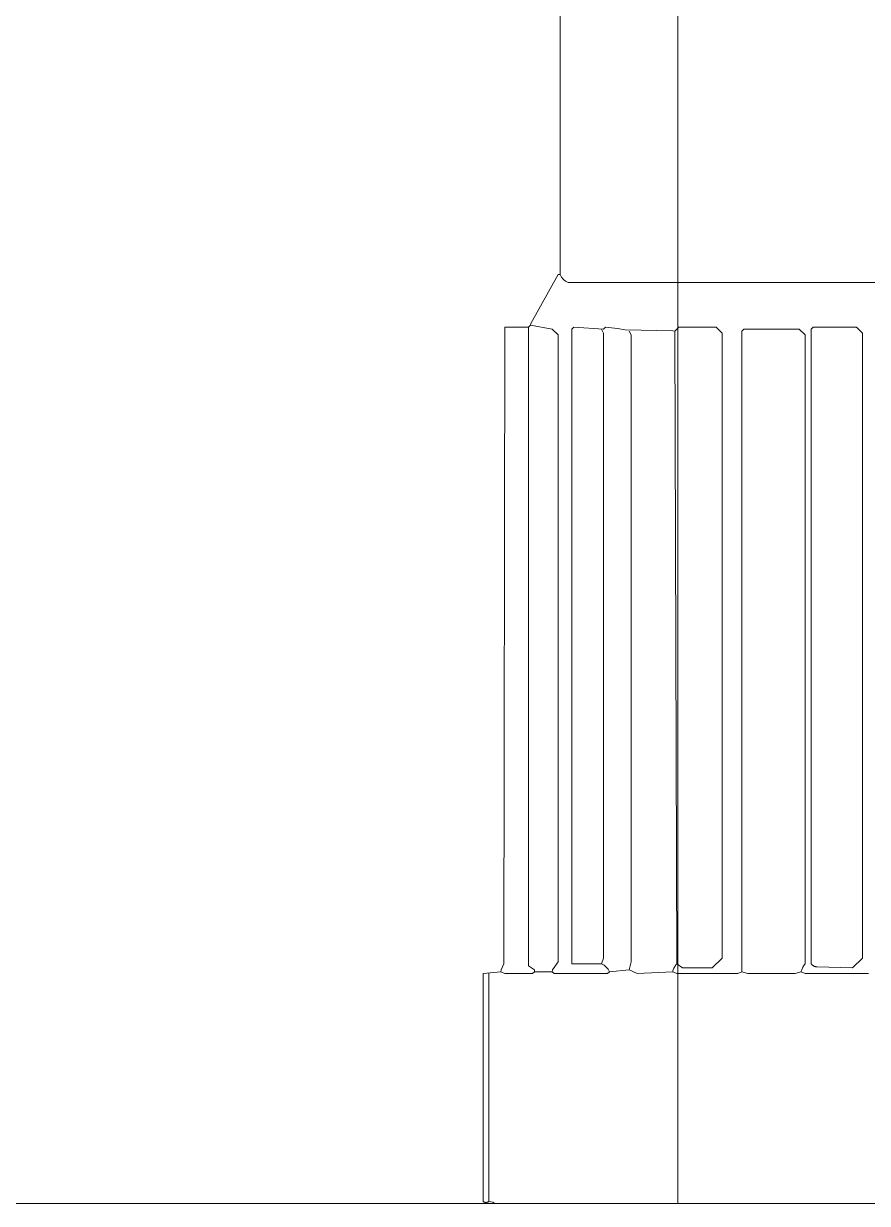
# Model space of a CAD drawing. Header units: millimetres. Extents: x 0 to 28440, y -12508 to -2066.
# Drawn here: x 16072.6 to 16116, y -11662.7 to -11602.1 of the extents above; entities that cross this region are included whole.
import ezdxf

# ---------------------------------------------------------------- set-up
doc = ezdxf.new("R2010")
doc.units = ezdxf.units.MM
doc.layers.add('DS-定制五金', color=2, linetype='Continuous', lineweight=13)
doc.layers.add('DS-定制柜体', color=4, linetype='Continuous', lineweight=13)

# ---------------------------------------------------------------- blocks, each defined once
blk = doc.blocks.new('LEGEND_d3e6bdb468ea488bd05571ffb39fac93_d3da621e1dc04da98d470efddcf8631cc067784a-c30e-48fb-b614-1e79f405a0a8')
at = {"layer": 'DS-定制五金', "color": 0, "linetype": 'Continuous', "flags": 128}
for points in [[(23.8, 114.6), (23.8, 67.6), (23.816, 67.564), (23.834, 67.53), (23.853, 67.496), (23.874, 67.464), (23.897, 67.432), (23.922, 67.402), (23.948, 67.373), (23.976, 67.346), (24.005, 67.32), (24.035, 67.295), (24.067, 67.272), (24.099, 67.251), (24.133, 67.232), (24.168, 67.214), (24.2, 67.2), (54.8, 67.2), (55.3, 67.7), (55.4, 67.7)], [(22.5, 31.8), (22.5, 31.9), (22.2, 32.1), (22.2, 64.9), (22.3, 65), (22.32, 65.09), (23.7, 67.6), (23.8, 67.6)], [(20.8, 31.8), (20.82, 31.89), (20.95, 32.2), (21, 64.9), (22.2, 64.9), (22.3, 65), (23.4, 64.8), (23.7, 64.5), (23.7, 32.3), (23.42, 31.89), (23.4, 31.8)], [(29.7, 32.2), (30, 32), (31.5, 32), (32, 32.5), (32, 64.6), (31.7, 64.9), (29.8, 64.9), (29.6, 64.7), (29.51, 64.72), (27.092, 64.762), (26.708, 64.838), (26.1, 64.9), (26, 64.8), (24.5, 64.9), (24.4, 64.8), (24.4, 32.2), (25.9, 32.2)], [(25.9, 32.2), (26, 32.5), (26, 64.6), (25.9, 64.8)], [(27.3, 64.7), (27.4, 64.5), (27.4, 32.3), (27.3, 31.9), (26.3, 31.8)], [(29.7, 32.2), (29.6, 64.7)], [(33, 31.8), (33, 64.7), (33.1, 64.8), (35.9, 64.8), (36.2, 64.5), (36.2, 32.2), (36.169, 32.162), (36.14, 32.122), (36.114, 32.08), (36.089, 32.038), (36.067, 31.994), (36.047, 31.949), (36.03, 31.903), (36.015, 31.856), (36.002, 31.808), (36, 31.8)], [(39.1, 32.5), (39.1, 64.6), (38.8, 64.9), (36.6, 64.9), (36.5, 64.8), (36.5, 32.2), (36.515, 32.183), (36.53, 32.167), (36.546, 32.152), (36.563, 32.138), (36.581, 32.125), (36.6, 32.112), (36.619, 32.101), (36.638, 32.091), (36.659, 32.081), (36.679, 32.073), (36.7, 32.066), (36.722, 32.06), (36.743, 32.055), (36.765, 32.051), (36.787, 32.048), (36.802, 32.047), (38.6, 32), (39.1, 32.5)], [(26.3, 31.8), (26.2, 31.7), (23.5, 31.7), (23.4, 31.8), (22.5, 31.8), (22.4, 31.7), (21, 31.7), (20.8, 31.8), (19.9, 31.7), (19.9, 20), (19.91, 19.992), (19.92, 19.985), (19.931, 19.979), (19.942, 19.973), (19.954, 19.968), (19.965, 19.963), (19.977, 19.959), (19.989, 19.955), (20.001, 19.952), (20.014, 19.95), (20.026, 19.949), (20.039, 19.948), (20.051, 19.947), (20.064, 19.948), (20.077, 19.949), (20.089, 19.951), (20.101, 19.953), (20.114, 19.956), (20.126, 19.96), (20.137, 19.964), (20.149, 19.969), (20.16, 19.974), (20.171, 19.98), (20.182, 19.987), (20.192, 19.994), (20.2, 20), (20.39, 19.97), (20.5, 19.9), (58.5, 19.9)], [(27.3, 31.9), (27.7, 31.7), (29.5, 31.8), (29.512, 31.848), (29.527, 31.895), (29.544, 31.941), (29.563, 31.986), (29.585, 32.03), (29.609, 32.073), (29.636, 32.115), (29.664, 32.155), (29.694, 32.193), (29.7, 32.2)], [(29.5, 31.8), (29.7, 31.7), (32.8, 31.7), (33, 31.8), (33.3, 31.7), (35.7, 31.7), (36, 31.8), (36.2, 31.7), (39.4, 31.7)]]:
    blk.add_lwpolyline(points, dxfattribs=at)
at = {"layer": 'DS-定制五金', "color": 0, "linetype": 'Continuous'}
blk.add_ellipse((25.59, 31.49), major_axis=(0, 0.775), ratio=1, start_param=5.124061, end_param=5.871514, dxfattribs=at)
blk = doc.blocks.new('LEGEND_d3e6bdb468ea488bd05571ffb39fac93_d3da621e1dc04da98d470efddcf8631c596ef60c-f036-4897-8023-5f9db755dc6a')
at = {"layer": 'DS-定制五金', "color": 0, "linetype": 'Continuous', "flags": 128}
for points in [[(23.8, 114.6), (23.8, 67.6), (23.816, 67.564), (23.834, 67.53), (23.853, 67.496), (23.874, 67.464), (23.897, 67.432), (23.922, 67.402), (23.948, 67.373), (23.976, 67.346), (24.005, 67.32), (24.035, 67.295), (24.067, 67.272), (24.099, 67.251), (24.133, 67.232), (24.168, 67.214), (24.2, 67.2), (54.8, 67.2), (55.3, 67.7), (55.4, 67.7)], [(22.5, 31.8), (22.5, 31.9), (22.2, 32.1), (22.2, 64.9), (22.3, 65), (22.32, 65.09), (23.7, 67.6), (23.8, 67.6)], [(20.8, 31.8), (20.82, 31.89), (20.95, 32.2), (21, 64.9), (22.2, 64.9), (22.3, 65), (23.4, 64.8), (23.7, 64.5), (23.7, 32.3), (23.42, 31.89), (23.4, 31.8)], [(29.7, 32.2), (30, 32), (31.5, 32), (32, 32.5), (32, 64.6), (31.7, 64.9), (29.8, 64.9), (29.6, 64.7), (29.51, 64.72), (27.092, 64.762), (26.708, 64.838), (26.1, 64.9), (26, 64.8), (24.5, 64.9), (24.4, 64.8), (24.4, 32.2), (25.9, 32.2)], [(25.9, 32.2), (26, 32.5), (26, 64.6), (25.9, 64.8)], [(27.3, 64.7), (27.4, 64.5), (27.4, 32.3), (27.3, 31.9), (26.3, 31.8)], [(29.7, 32.2), (29.6, 64.7)], [(33, 31.8), (33, 64.7), (33.1, 64.8), (35.9, 64.8), (36.2, 64.5), (36.2, 32.2), (36.169, 32.162), (36.14, 32.122), (36.114, 32.08), (36.089, 32.038), (36.067, 31.994), (36.047, 31.949), (36.03, 31.903), (36.015, 31.856), (36.002, 31.808), (36, 31.8)], [(39.1, 32.5), (39.1, 64.6), (38.8, 64.9), (36.6, 64.9), (36.5, 64.8), (36.5, 32.2), (36.515, 32.183), (36.53, 32.167), (36.546, 32.152), (36.563, 32.138), (36.581, 32.125), (36.6, 32.112), (36.619, 32.101), (36.638, 32.091), (36.659, 32.081), (36.679, 32.073), (36.7, 32.066), (36.722, 32.06), (36.743, 32.055), (36.765, 32.051), (36.787, 32.048), (36.802, 32.047), (38.6, 32), (39.1, 32.5)], [(26.3, 31.8), (26.2, 31.7), (23.5, 31.7), (23.4, 31.8), (22.5, 31.8), (22.4, 31.7), (21, 31.7), (20.8, 31.8), (19.9, 31.7), (19.9, 20), (19.91, 19.992), (19.92, 19.985), (19.931, 19.979), (19.942, 19.973), (19.954, 19.968), (19.965, 19.963), (19.977, 19.959), (19.989, 19.955), (20.001, 19.952), (20.014, 19.95), (20.026, 19.949), (20.039, 19.948), (20.051, 19.947), (20.064, 19.948), (20.077, 19.949), (20.089, 19.951), (20.101, 19.953), (20.114, 19.956), (20.126, 19.96), (20.137, 19.964), (20.149, 19.969), (20.16, 19.974), (20.171, 19.98), (20.182, 19.987), (20.192, 19.994), (20.2, 20), (20.39, 19.97), (20.5, 19.9), (58.5, 19.9)], [(27.3, 31.9), (27.7, 31.7), (29.5, 31.8), (29.512, 31.848), (29.527, 31.895), (29.544, 31.941), (29.563, 31.986), (29.585, 32.03), (29.609, 32.073), (29.636, 32.115), (29.664, 32.155), (29.694, 32.193), (29.7, 32.2)], [(29.5, 31.8), (29.7, 31.7), (32.8, 31.7), (33, 31.8), (33.3, 31.7), (35.7, 31.7), (36, 31.8), (36.2, 31.7), (39.4, 31.7)]]:
    blk.add_lwpolyline(points, dxfattribs=at)
at = {"layer": 'DS-定制五金', "color": 0, "linetype": 'Continuous'}
blk.add_ellipse((25.59, 31.49), major_axis=(0, 0.775), ratio=1, start_param=5.124061, end_param=5.871514, dxfattribs=at)
blk = doc.blocks.new('LEGEND_d3e6bdb468ea488bd05571ffb39fac93_d3da621e1dc04da98d470efddcf8631c2319c799-373b-4a36-aee0-731ef0a133ba')
at = {"layer": 'DS-定制五金', "color": 0, "linetype": 'Continuous', "flags": 128}
for points in [[(23.8, 114.6), (23.8, 67.6), (23.816, 67.564), (23.834, 67.53), (23.853, 67.496), (23.874, 67.464), (23.897, 67.432), (23.922, 67.402), (23.948, 67.373), (23.976, 67.346), (24.005, 67.32), (24.035, 67.295), (24.067, 67.272), (24.099, 67.251), (24.133, 67.232), (24.168, 67.214), (24.2, 67.2), (54.8, 67.2), (55.3, 67.7), (55.4, 67.7)], [(22.5, 31.8), (22.5, 31.9), (22.2, 32.1), (22.2, 64.9), (22.3, 65), (22.32, 65.09), (23.7, 67.6), (23.8, 67.6)], [(20.8, 31.8), (20.82, 31.89), (20.95, 32.2), (21, 64.9), (22.2, 64.9), (22.3, 65), (23.4, 64.8), (23.7, 64.5), (23.7, 32.3), (23.42, 31.89), (23.4, 31.8)], [(29.7, 32.2), (30, 32), (31.5, 32), (32, 32.5), (32, 64.6), (31.7, 64.9), (29.8, 64.9), (29.6, 64.7), (29.51, 64.72), (27.092, 64.762), (26.708, 64.838), (26.1, 64.9), (26, 64.8), (24.5, 64.9), (24.4, 64.8), (24.4, 32.2), (25.9, 32.2)], [(25.9, 32.2), (26, 32.5), (26, 64.6), (25.9, 64.8)], [(27.3, 64.7), (27.4, 64.5), (27.4, 32.3), (27.3, 31.9), (26.3, 31.8)], [(29.7, 32.2), (29.6, 64.7)], [(33, 31.8), (33, 64.7), (33.1, 64.8), (35.9, 64.8), (36.2, 64.5), (36.2, 32.2), (36.169, 32.162), (36.14, 32.122), (36.114, 32.08), (36.089, 32.038), (36.067, 31.994), (36.047, 31.949), (36.03, 31.903), (36.015, 31.856), (36.002, 31.808), (36, 31.8)], [(39.1, 32.5), (39.1, 64.6), (38.8, 64.9), (36.6, 64.9), (36.5, 64.8), (36.5, 32.2), (36.515, 32.183), (36.53, 32.167), (36.546, 32.152), (36.563, 32.138), (36.581, 32.125), (36.6, 32.112), (36.619, 32.101), (36.638, 32.091), (36.659, 32.081), (36.679, 32.073), (36.7, 32.066), (36.722, 32.06), (36.743, 32.055), (36.765, 32.051), (36.787, 32.048), (36.802, 32.047), (38.6, 32), (39.1, 32.5)], [(26.3, 31.8), (26.2, 31.7), (23.5, 31.7), (23.4, 31.8), (22.5, 31.8), (22.4, 31.7), (21, 31.7), (20.8, 31.8), (19.9, 31.7), (19.9, 20), (19.91, 19.992), (19.92, 19.985), (19.931, 19.979), (19.942, 19.973), (19.954, 19.968), (19.965, 19.963), (19.977, 19.959), (19.989, 19.955), (20.001, 19.952), (20.014, 19.95), (20.026, 19.949), (20.039, 19.948), (20.051, 19.947), (20.064, 19.948), (20.077, 19.949), (20.089, 19.951), (20.101, 19.953), (20.114, 19.956), (20.126, 19.96), (20.137, 19.964), (20.149, 19.969), (20.16, 19.974), (20.171, 19.98), (20.182, 19.987), (20.192, 19.994), (20.2, 20), (20.39, 19.97), (20.5, 19.9), (58.5, 19.9)], [(27.3, 31.9), (27.7, 31.7), (29.5, 31.8), (29.512, 31.848), (29.527, 31.895), (29.544, 31.941), (29.563, 31.986), (29.585, 32.03), (29.609, 32.073), (29.636, 32.115), (29.664, 32.155), (29.694, 32.193), (29.7, 32.2)], [(29.5, 31.8), (29.7, 31.7), (32.8, 31.7), (33, 31.8), (33.3, 31.7), (35.7, 31.7), (36, 31.8), (36.2, 31.7), (39.4, 31.7)]]:
    blk.add_lwpolyline(points, dxfattribs=at)
at = {"layer": 'DS-定制五金', "color": 0, "linetype": 'Continuous'}
blk.add_ellipse((25.59, 31.49), major_axis=(0, 0.775), ratio=1, start_param=5.124061, end_param=5.871514, dxfattribs=at)
blk = doc.blocks.new('LEGEND_d3e6bdb468ea488bd05571ffb39fac93_d3da621e1dc04da98d470efddcf8631c52c15e02-05c6-4845-8498-5d43cc00dc2b')
at = {"layer": 'DS-定制五金', "color": 0, "linetype": 'Continuous', "flags": 128}
for points in [[(23.8, 114.6), (23.8, 67.6), (23.816, 67.564), (23.834, 67.53), (23.853, 67.496), (23.874, 67.464), (23.897, 67.432), (23.922, 67.402), (23.948, 67.373), (23.976, 67.346), (24.005, 67.32), (24.035, 67.295), (24.067, 67.272), (24.099, 67.251), (24.133, 67.232), (24.168, 67.214), (24.2, 67.2), (54.8, 67.2), (55.3, 67.7), (55.4, 67.7)], [(22.5, 31.8), (22.5, 31.9), (22.2, 32.1), (22.2, 64.9), (22.3, 65), (22.32, 65.09), (23.7, 67.6), (23.8, 67.6)], [(20.8, 31.8), (20.82, 31.89), (20.95, 32.2), (21, 64.9), (22.2, 64.9), (22.3, 65), (23.4, 64.8), (23.7, 64.5), (23.7, 32.3), (23.42, 31.89), (23.4, 31.8)], [(29.7, 32.2), (30, 32), (31.5, 32), (32, 32.5), (32, 64.6), (31.7, 64.9), (29.8, 64.9), (29.6, 64.7), (29.51, 64.72), (27.092, 64.762), (26.708, 64.838), (26.1, 64.9), (26, 64.8), (24.5, 64.9), (24.4, 64.8), (24.4, 32.2), (25.9, 32.2)], [(25.9, 32.2), (26, 32.5), (26, 64.6), (25.9, 64.8)], [(27.3, 64.7), (27.4, 64.5), (27.4, 32.3), (27.3, 31.9), (26.3, 31.8)], [(29.7, 32.2), (29.6, 64.7)], [(33, 31.8), (33, 64.7), (33.1, 64.8), (35.9, 64.8), (36.2, 64.5), (36.2, 32.2), (36.169, 32.162), (36.14, 32.122), (36.114, 32.08), (36.089, 32.038), (36.067, 31.994), (36.047, 31.949), (36.03, 31.903), (36.015, 31.856), (36.002, 31.808), (36, 31.8)], [(39.1, 32.5), (39.1, 64.6), (38.8, 64.9), (36.6, 64.9), (36.5, 64.8), (36.5, 32.2), (36.515, 32.183), (36.53, 32.167), (36.546, 32.152), (36.563, 32.138), (36.581, 32.125), (36.6, 32.112), (36.619, 32.101), (36.638, 32.091), (36.659, 32.081), (36.679, 32.073), (36.7, 32.066), (36.722, 32.06), (36.743, 32.055), (36.765, 32.051), (36.787, 32.048), (36.802, 32.047), (38.6, 32), (39.1, 32.5)], [(26.3, 31.8), (26.2, 31.7), (23.5, 31.7), (23.4, 31.8), (22.5, 31.8), (22.4, 31.7), (21, 31.7), (20.8, 31.8), (19.9, 31.7), (19.9, 20), (19.91, 19.992), (19.92, 19.985), (19.931, 19.979), (19.942, 19.973), (19.954, 19.968), (19.965, 19.963), (19.977, 19.959), (19.989, 19.955), (20.001, 19.952), (20.014, 19.95), (20.026, 19.949), (20.039, 19.948), (20.051, 19.947), (20.064, 19.948), (20.077, 19.949), (20.089, 19.951), (20.101, 19.953), (20.114, 19.956), (20.126, 19.96), (20.137, 19.964), (20.149, 19.969), (20.16, 19.974), (20.171, 19.98), (20.182, 19.987), (20.192, 19.994), (20.2, 20), (20.39, 19.97), (20.5, 19.9), (58.5, 19.9)], [(27.3, 31.9), (27.7, 31.7), (29.5, 31.8), (29.512, 31.848), (29.527, 31.895), (29.544, 31.941), (29.563, 31.986), (29.585, 32.03), (29.609, 32.073), (29.636, 32.115), (29.664, 32.155), (29.694, 32.193), (29.7, 32.2)], [(29.5, 31.8), (29.7, 31.7), (32.8, 31.7), (33, 31.8), (33.3, 31.7), (35.7, 31.7), (36, 31.8), (36.2, 31.7), (39.4, 31.7)]]:
    blk.add_lwpolyline(points, dxfattribs=at)
at = {"layer": 'DS-定制五金', "color": 0, "linetype": 'Continuous'}
blk.add_ellipse((25.59, 31.49), major_axis=(0, 0.775), ratio=1, start_param=5.124061, end_param=5.871514, dxfattribs=at)
blk = doc.blocks.new('LEGEND_d3e6bdb468ea488bd05571ffb39fac93_d3da621e1dc04da98d470efddcf8631c09cca465-7986-4cdd-adbb-e7893ae70e9f')
at = {"layer": 'DS-定制五金', "color": 0, "linetype": 'Continuous', "flags": 128}
for points in [[(23.8, 114.6), (23.8, 67.6), (23.816, 67.564), (23.834, 67.53), (23.853, 67.496), (23.874, 67.464), (23.897, 67.432), (23.922, 67.402), (23.948, 67.373), (23.976, 67.346), (24.005, 67.32), (24.035, 67.295), (24.067, 67.272), (24.099, 67.251), (24.133, 67.232), (24.168, 67.214), (24.2, 67.2), (54.8, 67.2), (55.3, 67.7), (55.4, 67.7)], [(22.5, 31.8), (22.5, 31.9), (22.2, 32.1), (22.2, 64.9), (22.3, 65), (22.32, 65.09), (23.7, 67.6), (23.8, 67.6)], [(20.8, 31.8), (20.82, 31.89), (20.95, 32.2), (21, 64.9), (22.2, 64.9), (22.3, 65), (23.4, 64.8), (23.7, 64.5), (23.7, 32.3), (23.42, 31.89), (23.4, 31.8)], [(29.7, 32.2), (30, 32), (31.5, 32), (32, 32.5), (32, 64.6), (31.7, 64.9), (29.8, 64.9), (29.6, 64.7), (29.51, 64.72), (27.092, 64.762), (26.708, 64.838), (26.1, 64.9), (26, 64.8), (24.5, 64.9), (24.4, 64.8), (24.4, 32.2), (25.9, 32.2)], [(25.9, 32.2), (26, 32.5), (26, 64.6), (25.9, 64.8)], [(27.3, 64.7), (27.4, 64.5), (27.4, 32.3), (27.3, 31.9), (26.3, 31.8)], [(29.7, 32.2), (29.6, 64.7)], [(33, 31.8), (33, 64.7), (33.1, 64.8), (35.9, 64.8), (36.2, 64.5), (36.2, 32.2), (36.169, 32.162), (36.14, 32.122), (36.114, 32.08), (36.089, 32.038), (36.067, 31.994), (36.047, 31.949), (36.03, 31.903), (36.015, 31.856), (36.002, 31.808), (36, 31.8)], [(39.1, 32.5), (39.1, 64.6), (38.8, 64.9), (36.6, 64.9), (36.5, 64.8), (36.5, 32.2), (36.515, 32.183), (36.53, 32.167), (36.546, 32.152), (36.563, 32.138), (36.581, 32.125), (36.6, 32.112), (36.619, 32.101), (36.638, 32.091), (36.659, 32.081), (36.679, 32.073), (36.7, 32.066), (36.722, 32.06), (36.743, 32.055), (36.765, 32.051), (36.787, 32.048), (36.802, 32.047), (38.6, 32), (39.1, 32.5)], [(26.3, 31.8), (26.2, 31.7), (23.5, 31.7), (23.4, 31.8), (22.5, 31.8), (22.4, 31.7), (21, 31.7), (20.8, 31.8), (19.9, 31.7), (19.9, 20), (19.91, 19.992), (19.92, 19.985), (19.931, 19.979), (19.942, 19.973), (19.954, 19.968), (19.965, 19.963), (19.977, 19.959), (19.989, 19.955), (20.001, 19.952), (20.014, 19.95), (20.026, 19.949), (20.039, 19.948), (20.051, 19.947), (20.064, 19.948), (20.077, 19.949), (20.089, 19.951), (20.101, 19.953), (20.114, 19.956), (20.126, 19.96), (20.137, 19.964), (20.149, 19.969), (20.16, 19.974), (20.171, 19.98), (20.182, 19.987), (20.192, 19.994), (20.2, 20), (20.39, 19.97), (20.5, 19.9), (58.5, 19.9)], [(27.3, 31.9), (27.7, 31.7), (29.5, 31.8), (29.512, 31.848), (29.527, 31.895), (29.544, 31.941), (29.563, 31.986), (29.585, 32.03), (29.609, 32.073), (29.636, 32.115), (29.664, 32.155), (29.694, 32.193), (29.7, 32.2)], [(29.5, 31.8), (29.7, 31.7), (32.8, 31.7), (33, 31.8), (33.3, 31.7), (35.7, 31.7), (36, 31.8), (36.2, 31.7), (39.4, 31.7)]]:
    blk.add_lwpolyline(points, dxfattribs=at)
at = {"layer": 'DS-定制五金', "color": 0, "linetype": 'Continuous'}
blk.add_ellipse((25.59, 31.49), major_axis=(0, 0.775), ratio=1, start_param=5.124061, end_param=5.871514, dxfattribs=at)
blk = doc.blocks.new('LEGEND_d3e6bdb468ea488bd05571ffb39fac93_d3da621e1dc04da98d470efddcf8631cd99eb5d0-6249-4779-b4fb-9f2427706c9a')
at = {"layer": 'DS-定制五金', "color": 0, "linetype": 'Continuous', "flags": 128}
for points in [[(23.8, 114.6), (23.8, 67.6), (23.816, 67.564), (23.834, 67.53), (23.853, 67.496), (23.874, 67.464), (23.897, 67.432), (23.922, 67.402), (23.948, 67.373), (23.976, 67.346), (24.005, 67.32), (24.035, 67.295), (24.067, 67.272), (24.099, 67.251), (24.133, 67.232), (24.168, 67.214), (24.2, 67.2), (54.8, 67.2), (55.3, 67.7), (55.4, 67.7)], [(22.5, 31.8), (22.5, 31.9), (22.2, 32.1), (22.2, 64.9), (22.3, 65), (22.32, 65.09), (23.7, 67.6), (23.8, 67.6)], [(20.8, 31.8), (20.82, 31.89), (20.95, 32.2), (21, 64.9), (22.2, 64.9), (22.3, 65), (23.4, 64.8), (23.7, 64.5), (23.7, 32.3), (23.42, 31.89), (23.4, 31.8)], [(29.7, 32.2), (30, 32), (31.5, 32), (32, 32.5), (32, 64.6), (31.7, 64.9), (29.8, 64.9), (29.6, 64.7), (29.51, 64.72), (27.092, 64.762), (26.708, 64.838), (26.1, 64.9), (26, 64.8), (24.5, 64.9), (24.4, 64.8), (24.4, 32.2), (25.9, 32.2)], [(25.9, 32.2), (26, 32.5), (26, 64.6), (25.9, 64.8)], [(27.3, 64.7), (27.4, 64.5), (27.4, 32.3), (27.3, 31.9), (26.3, 31.8)], [(29.7, 32.2), (29.6, 64.7)], [(33, 31.8), (33, 64.7), (33.1, 64.8), (35.9, 64.8), (36.2, 64.5), (36.2, 32.2), (36.169, 32.162), (36.14, 32.122), (36.114, 32.08), (36.089, 32.038), (36.067, 31.994), (36.047, 31.949), (36.03, 31.903), (36.015, 31.856), (36.002, 31.808), (36, 31.8)], [(39.1, 32.5), (39.1, 64.6), (38.8, 64.9), (36.6, 64.9), (36.5, 64.8), (36.5, 32.2), (36.515, 32.183), (36.53, 32.167), (36.546, 32.152), (36.563, 32.138), (36.581, 32.125), (36.6, 32.112), (36.619, 32.101), (36.638, 32.091), (36.659, 32.081), (36.679, 32.073), (36.7, 32.066), (36.722, 32.06), (36.743, 32.055), (36.765, 32.051), (36.787, 32.048), (36.802, 32.047), (38.6, 32), (39.1, 32.5)], [(26.3, 31.8), (26.2, 31.7), (23.5, 31.7), (23.4, 31.8), (22.5, 31.8), (22.4, 31.7), (21, 31.7), (20.8, 31.8), (19.9, 31.7), (19.9, 20), (19.91, 19.992), (19.92, 19.985), (19.931, 19.979), (19.942, 19.973), (19.954, 19.968), (19.965, 19.963), (19.977, 19.959), (19.989, 19.955), (20.001, 19.952), (20.014, 19.95), (20.026, 19.949), (20.039, 19.948), (20.051, 19.947), (20.064, 19.948), (20.077, 19.949), (20.089, 19.951), (20.101, 19.953), (20.114, 19.956), (20.126, 19.96), (20.137, 19.964), (20.149, 19.969), (20.16, 19.974), (20.171, 19.98), (20.182, 19.987), (20.192, 19.994), (20.2, 20), (20.39, 19.97), (20.5, 19.9), (58.5, 19.9)], [(27.3, 31.9), (27.7, 31.7), (29.5, 31.8), (29.512, 31.848), (29.527, 31.895), (29.544, 31.941), (29.563, 31.986), (29.585, 32.03), (29.609, 32.073), (29.636, 32.115), (29.664, 32.155), (29.694, 32.193), (29.7, 32.2)], [(29.5, 31.8), (29.7, 31.7), (32.8, 31.7), (33, 31.8), (33.3, 31.7), (35.7, 31.7), (36, 31.8), (36.2, 31.7), (39.4, 31.7)]]:
    blk.add_lwpolyline(points, dxfattribs=at)
at = {"layer": 'DS-定制五金', "color": 0, "linetype": 'Continuous'}
blk.add_ellipse((25.59, 31.49), major_axis=(0, 0.775), ratio=1, start_param=5.124061, end_param=5.871514, dxfattribs=at)
blk = doc.blocks.new('LEGEND_d3e6bdb468ea488bd05571ffb39fac93_d3da621e1dc04da98d470efddcf8631c667a7fad-af2f-495d-9301-537a58ec28fb')
at = {"layer": 'DS-定制五金', "color": 0, "linetype": 'Continuous', "flags": 128}
for points in [[(23.8, 114.6), (23.8, 67.6), (23.816, 67.564), (23.834, 67.53), (23.853, 67.496), (23.874, 67.464), (23.897, 67.432), (23.922, 67.402), (23.948, 67.373), (23.976, 67.346), (24.005, 67.32), (24.035, 67.295), (24.067, 67.272), (24.099, 67.251), (24.133, 67.232), (24.168, 67.214), (24.2, 67.2), (54.8, 67.2), (55.3, 67.7), (55.4, 67.7)], [(22.5, 31.8), (22.5, 31.9), (22.2, 32.1), (22.2, 64.9), (22.3, 65), (22.32, 65.09), (23.7, 67.6), (23.8, 67.6)], [(20.8, 31.8), (20.82, 31.89), (20.95, 32.2), (21, 64.9), (22.2, 64.9), (22.3, 65), (23.4, 64.8), (23.7, 64.5), (23.7, 32.3), (23.42, 31.89), (23.4, 31.8)], [(29.7, 32.2), (30, 32), (31.5, 32), (32, 32.5), (32, 64.6), (31.7, 64.9), (29.8, 64.9), (29.6, 64.7), (29.51, 64.72), (27.092, 64.762), (26.708, 64.838), (26.1, 64.9), (26, 64.8), (24.5, 64.9), (24.4, 64.8), (24.4, 32.2), (25.9, 32.2)], [(25.9, 32.2), (26, 32.5), (26, 64.6), (25.9, 64.8)], [(27.3, 64.7), (27.4, 64.5), (27.4, 32.3), (27.3, 31.9), (26.3, 31.8)], [(29.7, 32.2), (29.6, 64.7)], [(33, 31.8), (33, 64.7), (33.1, 64.8), (35.9, 64.8), (36.2, 64.5), (36.2, 32.2), (36.169, 32.162), (36.14, 32.122), (36.114, 32.08), (36.089, 32.038), (36.067, 31.994), (36.047, 31.949), (36.03, 31.903), (36.015, 31.856), (36.002, 31.808), (36, 31.8)], [(39.1, 32.5), (39.1, 64.6), (38.8, 64.9), (36.6, 64.9), (36.5, 64.8), (36.5, 32.2), (36.515, 32.183), (36.53, 32.167), (36.546, 32.152), (36.563, 32.138), (36.581, 32.125), (36.6, 32.112), (36.619, 32.101), (36.638, 32.091), (36.659, 32.081), (36.679, 32.073), (36.7, 32.066), (36.722, 32.06), (36.743, 32.055), (36.765, 32.051), (36.787, 32.048), (36.802, 32.047), (38.6, 32), (39.1, 32.5)], [(26.3, 31.8), (26.2, 31.7), (23.5, 31.7), (23.4, 31.8), (22.5, 31.8), (22.4, 31.7), (21, 31.7), (20.8, 31.8), (19.9, 31.7), (19.9, 20), (19.91, 19.992), (19.92, 19.985), (19.931, 19.979), (19.942, 19.973), (19.954, 19.968), (19.965, 19.963), (19.977, 19.959), (19.989, 19.955), (20.001, 19.952), (20.014, 19.95), (20.026, 19.949), (20.039, 19.948), (20.051, 19.947), (20.064, 19.948), (20.077, 19.949), (20.089, 19.951), (20.101, 19.953), (20.114, 19.956), (20.126, 19.96), (20.137, 19.964), (20.149, 19.969), (20.16, 19.974), (20.171, 19.98), (20.182, 19.987), (20.192, 19.994), (20.2, 20), (20.39, 19.97), (20.5, 19.9), (58.5, 19.9)], [(27.3, 31.9), (27.7, 31.7), (29.5, 31.8), (29.512, 31.848), (29.527, 31.895), (29.544, 31.941), (29.563, 31.986), (29.585, 32.03), (29.609, 32.073), (29.636, 32.115), (29.664, 32.155), (29.694, 32.193), (29.7, 32.2)], [(29.5, 31.8), (29.7, 31.7), (32.8, 31.7), (33, 31.8), (33.3, 31.7), (35.7, 31.7), (36, 31.8), (36.2, 31.7), (39.4, 31.7)]]:
    blk.add_lwpolyline(points, dxfattribs=at)
at = {"layer": 'DS-定制五金', "color": 0, "linetype": 'Continuous'}
blk.add_ellipse((25.59, 31.49), major_axis=(0, 0.775), ratio=1, start_param=5.124061, end_param=5.871514, dxfattribs=at)
blk = doc.blocks.new('LEGEND_d3e6bdb468ea488bd05571ffb39fac93_d3da621e1dc04da98d470efddcf8631c')
at = {"layer": 'DS-定制五金', "color": 0, "linetype": 'Continuous'}
blk.add_line((20.2, 20), (20.2, 31.7), dxfattribs=at)
at = {"layer": 'DS-定制五金', "color": 0, "linetype": 'Continuous', "flags": 128}
for points in [[(23.8, 114.6), (23.8, 67.6), (23.816, 67.564), (23.834, 67.53), (23.853, 67.496), (23.874, 67.464), (23.897, 67.432), (23.922, 67.402), (23.948, 67.373), (23.976, 67.346), (24.005, 67.32), (24.035, 67.295), (24.067, 67.272), (24.099, 67.251), (24.133, 67.232), (24.168, 67.214), (24.2, 67.2), (54.8, 67.2), (55.3, 67.7), (55.4, 67.7)], [(22.5, 31.8), (22.5, 31.9), (22.2, 32.1), (22.2, 64.9), (22.3, 65), (22.32, 65.09), (23.7, 67.6), (23.8, 67.6)], [(20.8, 31.8), (20.82, 31.89), (20.95, 32.2), (21, 64.9), (22.2, 64.9), (22.3, 65), (23.4, 64.8), (23.7, 64.5), (23.7, 32.3), (23.42, 31.89), (23.4, 31.8)], [(29.7, 32.2), (30, 32), (31.5, 32), (32, 32.5), (32, 64.6), (31.7, 64.9), (29.8, 64.9), (29.6, 64.7), (29.51, 64.72), (27.092, 64.762), (26.708, 64.838), (26.1, 64.9), (26, 64.8), (24.5, 64.9), (24.4, 64.8), (24.4, 32.2), (25.9, 32.2)], [(25.9, 32.2), (26, 32.5), (26, 64.6), (25.9, 64.8)], [(27.3, 64.7), (27.4, 64.5), (27.4, 32.3), (27.3, 31.9), (26.3, 31.8)], [(29.7, 32.2), (29.6, 64.7)], [(33, 31.8), (33, 64.7), (33.1, 64.8), (35.9, 64.8), (36.2, 64.5), (36.2, 32.2), (36.169, 32.162), (36.14, 32.122), (36.114, 32.08), (36.089, 32.038), (36.067, 31.994), (36.047, 31.949), (36.03, 31.903), (36.015, 31.856), (36.002, 31.808), (36, 31.8)], [(39.1, 32.5), (39.1, 64.6), (38.8, 64.9), (36.6, 64.9), (36.5, 64.8), (36.5, 32.2), (36.515, 32.183), (36.53, 32.167), (36.546, 32.152), (36.563, 32.138), (36.581, 32.125), (36.6, 32.112), (36.619, 32.101), (36.638, 32.091), (36.659, 32.081), (36.679, 32.073), (36.7, 32.066), (36.722, 32.06), (36.743, 32.055), (36.765, 32.051), (36.787, 32.048), (36.802, 32.047), (38.6, 32), (39.1, 32.5)], [(26.3, 31.8), (26.2, 31.7), (23.5, 31.7), (23.4, 31.8), (22.5, 31.8), (22.4, 31.7), (21, 31.7), (20.8, 31.8), (19.9, 31.7), (19.9, 20), (19.91, 19.992), (19.92, 19.985), (19.931, 19.979), (19.942, 19.973), (19.954, 19.968), (19.965, 19.963), (19.977, 19.959), (19.989, 19.955), (20.001, 19.952), (20.014, 19.95), (20.026, 19.949), (20.039, 19.948), (20.051, 19.947), (20.064, 19.948), (20.077, 19.949), (20.089, 19.951), (20.101, 19.953), (20.114, 19.956), (20.126, 19.96), (20.137, 19.964), (20.149, 19.969), (20.16, 19.974), (20.171, 19.98), (20.182, 19.987), (20.192, 19.994), (20.2, 20), (20.39, 19.97), (20.5, 19.9), (58.5, 19.9)], [(27.3, 31.9), (27.7, 31.7), (29.5, 31.8), (29.512, 31.848), (29.527, 31.895), (29.544, 31.941), (29.563, 31.986), (29.585, 32.03), (29.609, 32.073), (29.636, 32.115), (29.664, 32.155), (29.694, 32.193), (29.7, 32.2)], [(29.5, 31.8), (29.7, 31.7), (32.8, 31.7), (33, 31.8), (33.3, 31.7), (35.7, 31.7), (36, 31.8), (36.2, 31.7), (39.4, 31.7)]]:
    blk.add_lwpolyline(points, dxfattribs=at)
at = {"layer": 'DS-定制五金', "color": 0, "linetype": 'Continuous'}
blk.add_arc((25.59, 31.49), 0.775, 23.58705, 66.41295, dxfattribs=at)

msp = doc.modelspace()

# ---------------------------------------------------------------- linework, layer by layer
at = {"layer": 'DS-定制柜体', "color": 255, "linetype": 'Continuous'}
for p, q in [((16106.206, -11662.736), (16106.206, -11562.726)), ((15506.206, -11662.736), (16606.206, -11662.736)), ((15546.206, -11662.736), (16156.206, -11662.736)), ((15599.206, -11662.736), (16106.206, -11662.736))]:
    msp.add_line(p, q, dxfattribs=at)

# ---------------------------------------------------------------- block references
at = {"layer": 'DS-定制五金', "color": 7, "xscale": 1.015228426395939, "yscale": 0.9999999389648474}
for name in ['LEGEND_d3e6bdb468ea488bd05571ffb39fac93_d3da621e1dc04da98d470efddcf8631cc067784a-c30e-48fb-b614-1e79f405a0a8', 'LEGEND_d3e6bdb468ea488bd05571ffb39fac93_d3da621e1dc04da98d470efddcf8631c596ef60c-f036-4897-8023-5f9db755dc6a', 'LEGEND_d3e6bdb468ea488bd05571ffb39fac93_d3da621e1dc04da98d470efddcf8631c2319c799-373b-4a36-aee0-731ef0a133ba', 'LEGEND_d3e6bdb468ea488bd05571ffb39fac93_d3da621e1dc04da98d470efddcf8631c52c15e02-05c6-4845-8498-5d43cc00dc2b', 'LEGEND_d3e6bdb468ea488bd05571ffb39fac93_d3da621e1dc04da98d470efddcf8631c09cca465-7986-4cdd-adbb-e7893ae70e9f', 'LEGEND_d3e6bdb468ea488bd05571ffb39fac93_d3da621e1dc04da98d470efddcf8631cd99eb5d0-6249-4779-b4fb-9f2427706c9a', 'LEGEND_d3e6bdb468ea488bd05571ffb39fac93_d3da621e1dc04da98d470efddcf8631c667a7fad-af2f-495d-9301-537a58ec28fb', 'LEGEND_d3e6bdb468ea488bd05571ffb39fac93_d3da621e1dc04da98d470efddcf8631c']:
    msp.add_blockref(name, (16076.003, -11682.636), dxfattribs=at)

doc.saveas('drawing.dxf')
